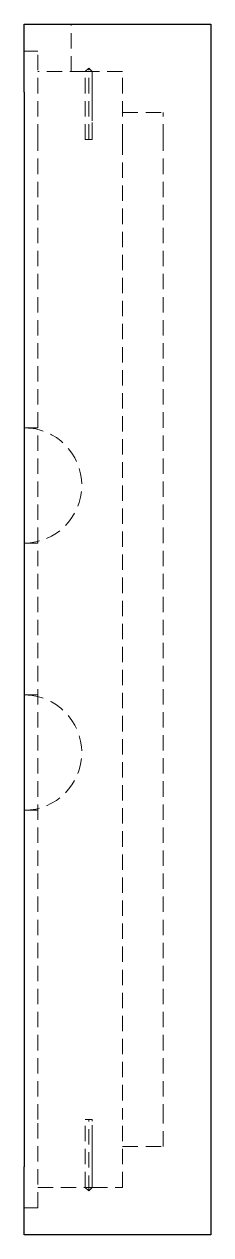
# Model space of a CAD drawing. Header units: millimetres. Extents: x 50 to 231, y 7 to 166.
# Drawn here: x 215.3 to 230.7, y 7 to 107 of the extents above.
import ezdxf

# ---------------------------------------------------------------- set-up
doc = ezdxf.new("R2010")
doc.units = ezdxf.units.MM
doc.linetypes.add('HIDDEN', pattern=[1.905, 1.27, -0.635])

msp = doc.modelspace()

# ---------------------------------------------------------------- linework, layer by layer
at = {"color": 7, "linetype": 'Continuous', "lineweight": 25}
for p, q in [((215.32, 107), (230.73, 107)), ((215.32, 101.4), (215.32, 12.6)), ((230.73, 101.4), (230.73, 12.6)), ((230.73, 7), (215.32, 7))]:
    msp.add_line(p, q, dxfattribs=at)
at = {"color": 7, "linetype": 'HIDDEN', "lineweight": 18}
for p, q in [((219.19, 103.08), (219.19, 107)), ((216.45, 104.76), (215.32, 104.76)), ((220.37, 103.08), (216.45, 103.08)), ((220.37, 103.08), (220.65, 103.36)), ((220.65, 103.36), (220.37, 103.08)), ((220.93, 103.08), (220.37, 103.08)), ((220.65, 103.36), (220.93, 103.08)), ((220.93, 103.08), (220.65, 103.36)), ((223.45, 103.08), (220.93, 103.08)), ((220.93, 102.94), (220.93, 102.96)), ((220.93, 99.22), (220.93, 99.11)), ((223.45, 99.72), (226.81, 99.72)), ((216.45, 16.52), (216.45, 97.48)), ((220.65, 97.48), (220.37, 97.48)), ((220.93, 97.48), (220.65, 97.48)), ((223.45, 97.48), (223.45, 16.52)), ((226.81, 16.52), (226.81, 97.48)), ((216.45, 73.67), (215.32, 73.67)), ((216.45, 64.14), (215.32, 64.14)), ((216.45, 51.59), (215.32, 51.59)), ((216.45, 42.07), (215.32, 42.07)), ((220.37, 16.52), (220.65, 16.52)), ((220.65, 16.52), (220.93, 16.52)), ((220.93, 14.8), (220.93, 14.99)), ((223.45, 14.28), (226.81, 14.28)), ((216.45, 10.92), (220.37, 10.92)), ((220.37, 10.92), (220.93, 10.92)), ((220.65, 10.64), (220.37, 10.92)), ((220.37, 10.92), (220.65, 10.64)), ((220.93, 10.92), (220.65, 10.64)), ((220.65, 10.64), (220.93, 10.92)), ((220.93, 10.92), (223.45, 10.92)), ((216.45, 9.24), (215.32, 9.24))]:
    msp.add_line(p, q, dxfattribs=at)
for centre in [(215.32, 68.9), (215.32, 46.83)]:
    msp.add_arc(centre, 4.76, 270, 90, dxfattribs=at)
at = {"color": 7, "linetype": 'Continuous', "lineweight": 25}
for points in [[(215.32, 101.4), (215.32, 101.51), (215.32, 101.73), (215.32, 102.05), (215.32, 102.37), (215.32, 102.67), (215.32, 102.96), (215.32, 103.25), (215.32, 103.52), (215.32, 103.78), (215.32, 104.04), (215.32, 104.28), (215.32, 104.51), (215.32, 104.73), (215.32, 104.94), (215.32, 105.14), (215.32, 105.33), (215.32, 105.51), (215.32, 105.68), (215.32, 105.84), (215.32, 105.99), (215.32, 106.13), (215.32, 106.26), (215.32, 106.38), (215.32, 106.49), (215.32, 106.59), (215.32, 106.67), (215.32, 106.75), (215.32, 106.82), (215.32, 106.87), (215.32, 106.92), (215.32, 106.96), (215.32, 106.98), (215.32, 107), (215.32, 107), (215.32, 107)], [(215.32, 7), (215.32, 7), (215.32, 7), (215.32, 7.02), (215.32, 7.04), (215.32, 7.08), (215.32, 7.13), (215.32, 7.18), (215.32, 7.25), (215.32, 7.33), (215.32, 7.41), (215.32, 7.51), (215.32, 7.62), (215.32, 7.74), (215.32, 7.87), (215.32, 8.01), (215.32, 8.16), (215.32, 8.32), (215.32, 8.49), (215.32, 8.67), (215.32, 8.86), (215.32, 9.06), (215.32, 9.27), (215.32, 9.49), (215.32, 9.72), (215.32, 9.96), (215.32, 10.22), (215.32, 10.48), (215.32, 10.75), (215.32, 11.04), (215.32, 11.33), (215.32, 11.63), (215.32, 11.95), (215.32, 12.27), (215.32, 12.49), (215.32, 12.6)]]:
    msp.add_open_spline(points, degree=3, knots=[0, 0, 0, 0, 0.03678, 0.07246, 0.10709, 0.1407, 0.17335, 0.20508, 0.23596, 0.26604, 0.29538, 0.32406, 0.35216, 0.37974, 0.40691, 0.43375, 0.46035, 0.4868, 0.5132, 0.53965, 0.56625, 0.59309, 0.62026, 0.64784, 0.67594, 0.70462, 0.73396, 0.76404, 0.79492, 0.82665, 0.8593, 0.89291, 0.92754, 0.96322, 1, 1, 1, 1], dxfattribs=at)
for points in [[(230.73, 107), (230.73, 107), (230.73, 105.13), (230.73, 101.4)], [(230.73, 12.6), (230.73, 8.87), (230.73, 7), (230.73, 7)]]:
    msp.add_open_spline(points, degree=3, dxfattribs=at)
at = {"color": 7, "linetype": 'HIDDEN', "lineweight": 18}
for points in [[(216.45, 97.48), (216.45, 98.55), (216.45, 100.54), (216.45, 103.04), (216.45, 104.5), (216.45, 104.76), (216.45, 104.76)], [(220.93, 103.08), (220.93, 103.08), (220.93, 103.08), (220.93, 103.08)], [(220.93, 102.92), (220.93, 103.02), (220.93, 103.07), (220.93, 103.08)], [(223.45, 97.48), (223.45, 101.21), (223.45, 103.08), (223.45, 103.08)], [(220.93, 102.84), (220.93, 102.61), (220.93, 102.22), (220.93, 101.67)], [(220.93, 101.88), (220.93, 102.32), (220.93, 102.64), (220.93, 102.83)], [(220.93, 101.88), (220.93, 101.82), (220.93, 101.75), (220.93, 101.68)], [(220.93, 99.55), (220.93, 100.42), (220.93, 101.13), (220.93, 101.68)], [(220.93, 101.46), (220.93, 100.95), (220.93, 100.32), (220.93, 99.58)], [(220.93, 97.61), (220.93, 98.11), (220.93, 98.58), (220.93, 99.01)], [(220.93, 97.61), (220.93, 97.57), (220.93, 97.52), (220.93, 97.48)], [(220.93, 97.48), (220.93, 97.52), (220.93, 97.56), (220.93, 97.6)], [(216.45, 9.24), (216.45, 9.24), (216.45, 9.5), (216.45, 10.96), (216.45, 13.46), (216.45, 15.45), (216.45, 16.52)], [(220.93, 16.52), (220.93, 16.48), (220.93, 16.44), (220.93, 16.4)], [(220.93, 16.39), (220.93, 16.43), (220.93, 16.48), (220.93, 16.52)], [(220.93, 14.78), (220.93, 15.28), (220.93, 15.82), (220.93, 16.4)], [(223.45, 10.92), (223.45, 10.92), (223.45, 12.79), (223.45, 16.52)], [(220.93, 14.45), (220.93, 13.58), (220.93, 12.87), (220.93, 12.32)], [(220.93, 12.54), (220.93, 13.05), (220.93, 13.68), (220.93, 14.42)], [(220.93, 12.54), (220.93, 12.47), (220.93, 12.4), (220.93, 12.33)], [(220.93, 11.16), (220.93, 11.39), (220.93, 11.78), (220.93, 12.33)], [(220.93, 12.12), (220.93, 11.68), (220.93, 11.36), (220.93, 11.17)], [(220.93, 10.92), (220.93, 10.93), (220.93, 10.97), (220.93, 11.04)], [(220.93, 10.92), (220.93, 10.92), (220.93, 10.92), (220.93, 10.92)]]:
    msp.add_open_spline(points, degree=3, dxfattribs=at)
for points, knots in [([(220.37, 97.48), (220.37, 98.24), (220.37, 99), (220.37, 100.45), (220.37, 101.14), (220.37, 102.22), (220.37, 102.58), (220.37, 103), (220.37, 103.07), (220.37, 103.08)], [0, 0, 0, 0, 0.25, 0.25, 0.5, 0.5, 0.75, 0.75, 1, 1, 1, 1]), ([(220.65, 97.48), (220.65, 98.17), (220.65, 98.88), (220.65, 100.42), (220.65, 101.24), (220.65, 102.52), (220.65, 102.91), (220.65, 103.3), (220.65, 103.35), (220.65, 103.36)], [0.0027002, 0.0027002, 0.0027002, 0.0027002, 0.00453381, 0.00453381, 0.00677254, 0.00677254, 0.00901127, 0.00901127, 0.01084347, 0.01084347, 0.01084347, 0.01084347]), ([(220.93, 102.92), (220.93, 102.9), (220.93, 102.88), (220.93, 102.85), (220.93, 102.84), (220.93, 102.83)], [0.008942058, 0.008942058, 0.008942058, 0.008942058, 0.009205968, 0.009205968, 0.009275177, 0.009275177, 0.009275177, 0.009275177]), ([(220.93, 99.55), (220.93, 99.54), (220.93, 99.52), (220.93, 99.34), (220.93, 99.17), (220.93, 99.01)], [0.00407765, 0.00407765, 0.00407765, 0.00407765, 0.004121386, 0.004121386, 0.004577549, 0.004577549, 0.004577549, 0.004577549]), ([(226.81, 97.48), (226.81, 98.13), (226.81, 98.82), (226.81, 99.19), (226.81, 99.3), (226.81, 99.4), (226.81, 99.59), (226.81, 99.72), (226.81, 99.72)], [0, 0, 0, 0, 0.25, 0.375, 0.5, 0.625, 0.75, 1, 1, 1, 1]), ([(220.37, 10.92), (220.37, 10.93), (220.37, 10.99), (220.37, 11.43), (220.37, 11.79), (220.37, 12.87), (220.37, 13.56), (220.37, 15), (220.37, 15.77), (220.37, 16.52)], [0, 0, 0, 0, 0.25, 0.25, 0.5, 0.5, 0.75, 0.75, 1, 1, 1, 1]), ([(220.65, 10.64), (220.65, 10.65), (220.65, 10.7), (220.65, 11.09), (220.65, 11.49), (220.65, 12.77), (220.65, 13.59), (220.65, 15.11), (220.65, 15.83), (220.65, 16.52)], [0.0027002, 0.0027002, 0.0027002, 0.0027002, 0.00453381, 0.00453381, 0.00677254, 0.00677254, 0.00901127, 0.00901127, 0.01084347, 0.01084347, 0.01084347, 0.01084347]), ([(226.81, 14.28), (226.81, 14.28), (226.81, 14.41), (226.81, 14.6), (226.81, 14.7), (226.81, 14.81), (226.81, 15.18), (226.81, 15.87), (226.81, 16.52)], [0, 0, 0, 0, 0.25, 0.375, 0.5, 0.625, 0.75, 1, 1, 1, 1]), ([(220.93, 14.78), (220.93, 14.69), (220.93, 14.59), (220.93, 14.47), (220.93, 14.45), (220.93, 14.42)], [0.008942058, 0.008942058, 0.008942058, 0.008942058, 0.009205968, 0.009205968, 0.009275177, 0.009275177, 0.009275177, 0.009275177]), ([(220.93, 11.16), (220.93, 11.16), (220.93, 11.15), (220.93, 11.11), (220.93, 11.07), (220.93, 11.04)], [0.00407765, 0.00407765, 0.00407765, 0.00407765, 0.004121386, 0.004121386, 0.004577549, 0.004577549, 0.004577549, 0.004577549])]:
    msp.add_open_spline(points, degree=3, knots=knots, dxfattribs=at)

doc.saveas('drawing.dxf')
